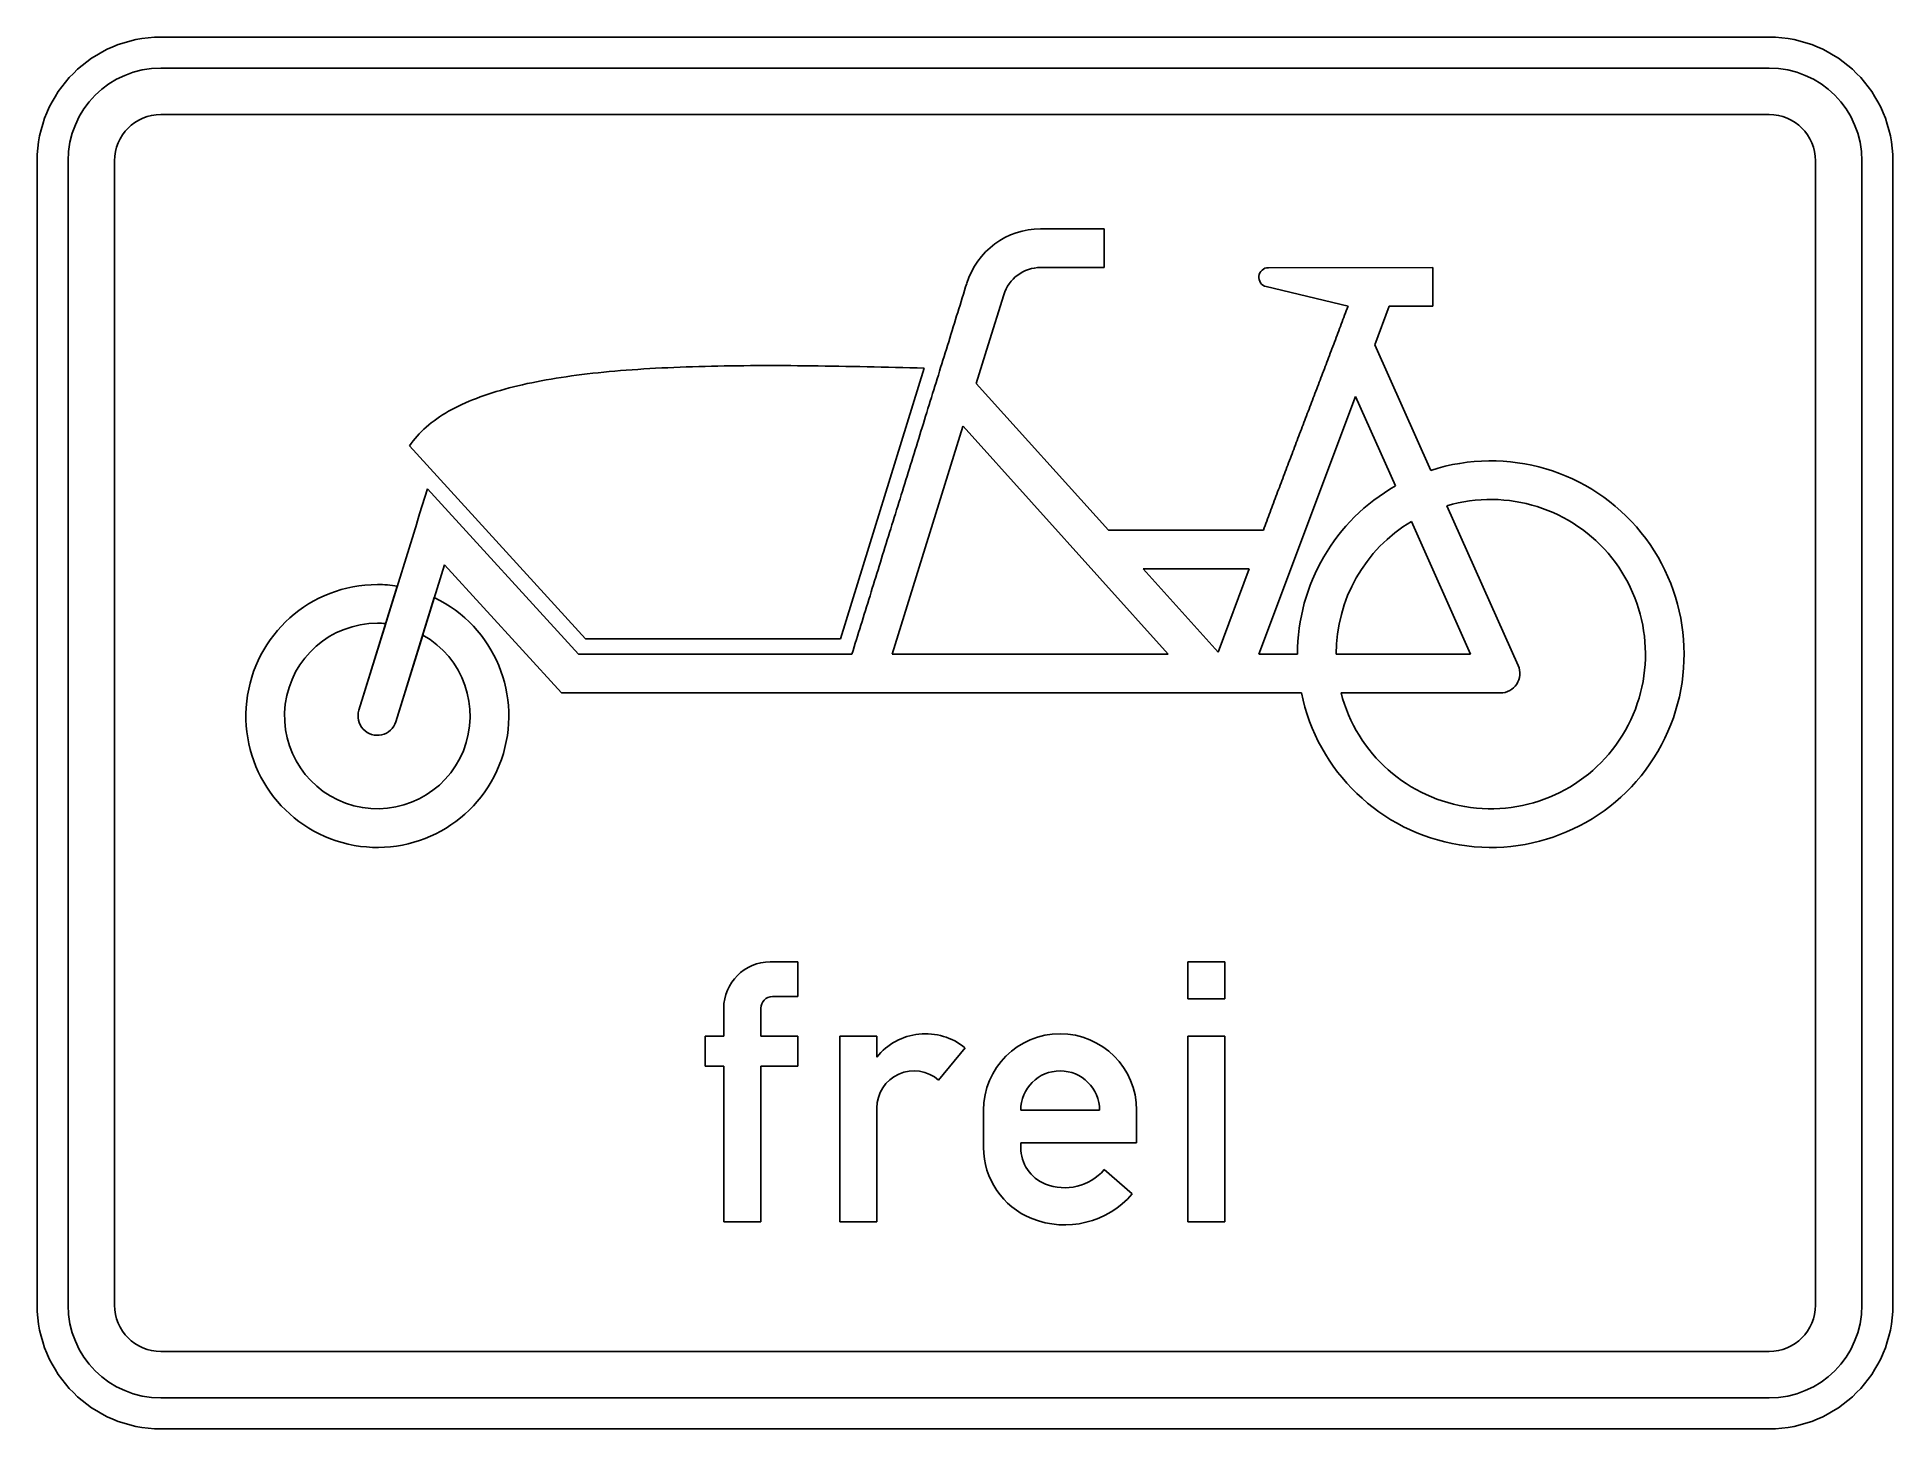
# Model space of a CAD drawing. Extents: x 0 to 600, y 0 to 450.
import ezdxf

# ---------------------------------------------------------------- set-up
doc = ezdxf.new("R2010")
doc.units = 0
doc.header["$LTSCALE"] = 25
doc.linetypes.add('AUSGEZOGEN', pattern=[0])
doc.layers.get('0').update_dxf_attribs({"linetype": 'AUSGEZOGEN'})

msp = doc.modelspace()

# ---------------------------------------------------------------- linework, layer by layer
for p, q in [((40, 450), (560, 450)), ((40, 440), (560, 440)), ((40, 425), (560, 425)), ((0, 40), (0, 410)), ((10, 40), (10, 410)), ((25, 40), (25, 410)), ((575, 410), (575, 40)), ((590, 410), (590, 40)), ((600, 410), (600, 40)), ((324.45, 388), (345, 388)), ((345, 388), (345, 375.5)), ((345, 375.5), (324.45, 375.5)), ((398.1, 375.45), (451.25, 375.5)), ((451.25, 375.5), (451.25, 363)), ((299.12, 365.72), (299.48, 366.89)), ((299.48, 366.89), (299.85, 368.06)), ((299.85, 368.06), (300.21, 369.23)), ((300.21, 369.23), (300.57, 370.39)), ((300.57, 370.39), (300.57, 370.39)), ((300.57, 370.39), (300.57, 370.39)), ((300.57, 370.39), (300.57, 370.39)), ((312.51, 366.7), (307.5, 350.5)), ((423.84, 363), (397.38, 369.34)), ((297.3, 359.83), (297.66, 361.01)), ((297.66, 361.01), (298.03, 362.19)), ((298.03, 362.19), (298.39, 363.37)), ((298.39, 363.37), (298.76, 364.54)), ((298.76, 364.54), (299.12, 365.72)), ((422.48, 359.38), (422.75, 360.1)), ((422.75, 360.1), (423.02, 360.82)), ((423.02, 360.82), (423.29, 361.55)), ((423.29, 361.55), (423.57, 362.27)), ((423.57, 362.27), (423.84, 363)), ((437.19, 363), (432.5, 350.5)), ((451.25, 363), (437.19, 363)), ((295.46, 353.9), (295.83, 355.09)), ((295.83, 355.09), (296.2, 356.28)), ((296.2, 356.28), (296.57, 357.46)), ((296.57, 357.46), (296.93, 358.65)), ((296.93, 358.65), (297.3, 359.83)), ((420.29, 353.58), (420.56, 354.31)), ((420.56, 354.31), (420.84, 355.03)), ((420.84, 355.03), (421.11, 355.76)), ((421.11, 355.76), (421.38, 356.48)), ((421.38, 356.48), (421.66, 357.2)), ((421.66, 357.2), (421.93, 357.93)), ((421.93, 357.93), (422.2, 358.65)), ((422.2, 358.65), (422.48, 359.38)), ((293.62, 347.94), (293.99, 349.13)), ((293.99, 349.13), (294.36, 350.33)), ((294.36, 350.33), (294.73, 351.52)), ((294.73, 351.52), (295.09, 352.71)), ((295.09, 352.71), (295.46, 353.9)), ((307.5, 350.5), (303.57, 338)), ((418.1, 347.8), (418.37, 348.52)), ((418.37, 348.52), (418.65, 349.24)), ((418.65, 349.24), (418.92, 349.97)), ((418.92, 349.97), (419.2, 350.69)), ((419.2, 350.69), (419.47, 351.41)), ((419.47, 351.41), (419.74, 352.14)), ((419.74, 352.14), (420.02, 352.86)), ((420.02, 352.86), (420.29, 353.58)), ((432.5, 350.5), (450.63, 309.92)), ((186.8, 342), (184.98, 341.84)), ((188.63, 342.16), (186.8, 342)), ((190.48, 342.31), (188.63, 342.16)), ((192.35, 342.44), (190.48, 342.31)), ((194.24, 342.58), (192.35, 342.44)), ((196.14, 342.7), (194.24, 342.58)), ((198.05, 342.81), (196.14, 342.7)), ((199.98, 342.92), (198.05, 342.81)), ((201.93, 343.02), (199.98, 342.92)), ((203.89, 343.12), (201.93, 343.02)), ((205.87, 343.2), (203.89, 343.12)), ((207.86, 343.29), (205.87, 343.2)), ((209.86, 343.36), (207.86, 343.29)), ((211.88, 343.43), (209.86, 343.36)), ((213.91, 343.49), (211.88, 343.43)), ((215.96, 343.54), (213.91, 343.49)), ((218.02, 343.59), (215.96, 343.54)), ((220.09, 343.63), (218.02, 343.59)), ((222.17, 343.67), (220.09, 343.63)), ((224.27, 343.7), (222.17, 343.67)), ((226.38, 343.73), (224.27, 343.7)), ((228.5, 343.75), (226.38, 343.73)), ((230.63, 343.77), (228.5, 343.75)), ((232.77, 343.78), (230.63, 343.77)), ((234.92, 343.78), (232.77, 343.78)), ((237.08, 343.78), (234.92, 343.78)), ((239.26, 343.78), (237.08, 343.78)), ((241.44, 343.78), (239.26, 343.78)), ((243.64, 343.77), (241.44, 343.78)), ((245.84, 343.75), (243.64, 343.77)), ((248.05, 343.73), (245.84, 343.75)), ((250.27, 343.71), (248.05, 343.73)), ((252.5, 343.68), (250.27, 343.71)), ((254.74, 343.66), (252.5, 343.68)), ((256.99, 343.62), (254.74, 343.66)), ((259.24, 343.59), (256.99, 343.62)), ((261.51, 343.55), (259.24, 343.59)), ((259.74, 255.5), (286.83, 343)), ((263.78, 343.51), (261.51, 343.55)), ((266.05, 343.47), (263.78, 343.51)), ((268.34, 343.42), (266.05, 343.47)), ((270.63, 343.38), (268.34, 343.42)), ((272.93, 343.33), (270.63, 343.38)), ((275.23, 343.28), (272.93, 343.33)), ((277.54, 343.22), (275.23, 343.28)), ((279.85, 343.17), (277.54, 343.22)), ((282.17, 343.11), (279.85, 343.17)), ((284.5, 343.06), (282.17, 343.11)), ((286.83, 343), (284.5, 343.06)), ((291.76, 341.95), (292.13, 343.15)), ((292.13, 343.15), (292.5, 344.35)), ((292.5, 344.35), (292.87, 345.55)), ((292.87, 345.55), (293.25, 346.74)), ((293.25, 346.74), (293.62, 347.94)), ((415.63, 341.29), (415.9, 342.01)), ((415.9, 342.01), (416.18, 342.74)), ((416.18, 342.74), (416.45, 343.46)), ((416.45, 343.46), (416.73, 344.18)), ((416.73, 344.18), (417, 344.9)), ((417, 344.9), (417.28, 345.63)), ((417.28, 345.63), (417.55, 346.35)), ((417.55, 346.35), (417.83, 347.07)), ((417.83, 347.07), (418.1, 347.8)), ((151.18, 336.18), (149.81, 335.79)), ((152.58, 336.56), (151.18, 336.18)), ((154.01, 336.92), (152.58, 336.56)), ((155.45, 337.28), (154.01, 336.92)), ((156.92, 337.62), (155.45, 337.28)), ((158.41, 337.95), (156.92, 337.62)), ((159.92, 338.27), (158.41, 337.95)), ((161.45, 338.58), (159.92, 338.27)), ((163, 338.88), (161.45, 338.58)), ((164.58, 339.16), (163, 338.88)), ((166.17, 339.44), (164.58, 339.16)), ((167.79, 339.71), (166.17, 339.44)), ((169.42, 339.96), (167.79, 339.71)), ((171.07, 340.21), (169.42, 339.96)), ((172.75, 340.45), (171.07, 340.21)), ((174.44, 340.67), (172.75, 340.45)), ((176.15, 340.89), (174.44, 340.67)), ((177.88, 341.1), (176.15, 340.89)), ((179.63, 341.3), (177.88, 341.1)), ((181.39, 341.49), (179.63, 341.3)), ((183.18, 341.67), (181.39, 341.49)), ((184.98, 341.84), (183.18, 341.67)), ((289.9, 335.93), (290.27, 337.13)), ((290.27, 337.13), (290.64, 338.34)), ((290.64, 338.34), (291.02, 339.54)), ((291.02, 339.54), (291.39, 340.74)), ((291.39, 340.74), (291.76, 341.95)), ((303.57, 338), (303.63, 338)), ((303.63, 338), (346.35, 290.61)), ((413.43, 335.51), (413.7, 336.23)), ((413.7, 336.23), (413.98, 336.95)), ((413.98, 336.95), (414.25, 337.68)), ((414.25, 337.68), (414.53, 338.4)), ((414.53, 338.4), (414.8, 339.12)), ((414.8, 339.12), (415.08, 339.84)), ((415.08, 339.84), (415.35, 340.57)), ((415.35, 340.57), (415.63, 341.29)), ((135.15, 330.15), (134.09, 329.59)), ((136.23, 330.69), (135.15, 330.15)), ((137.34, 331.22), (136.23, 330.69)), ((138.48, 331.74), (137.34, 331.22)), ((139.64, 332.24), (138.48, 331.74)), ((140.82, 332.73), (139.64, 332.24)), ((142.03, 333.2), (140.82, 332.73)), ((143.27, 333.67), (142.03, 333.2)), ((144.53, 334.12), (143.27, 333.67)), ((145.81, 334.56), (144.53, 334.12)), ((147.12, 334.98), (145.81, 334.56)), ((148.45, 335.39), (147.12, 334.98)), ((149.81, 335.79), (148.45, 335.39)), ((288.03, 329.89), (288.4, 331.1)), ((288.4, 331.1), (288.77, 332.31)), ((288.77, 332.31), (289.15, 333.51)), ((289.15, 333.51), (289.52, 334.72)), ((289.52, 334.72), (289.9, 335.93)), ((395, 250.5), (426.25, 333.84)), ((411.23, 329.73), (411.5, 330.45)), ((411.5, 330.45), (411.78, 331.17)), ((411.78, 331.17), (412.05, 331.89)), ((412.05, 331.89), (412.33, 332.62)), ((412.33, 332.62), (412.6, 333.34)), ((412.6, 333.34), (412.88, 334.06)), ((412.88, 334.06), (413.15, 334.78)), ((413.15, 334.78), (413.43, 335.51)), ((426.25, 333.84), (439.19, 304.88)), ((126.61, 324.61), (125.8, 323.91)), ((127.45, 325.28), (126.61, 324.61)), ((128.32, 325.94), (127.45, 325.28)), ((129.21, 326.59), (128.32, 325.94)), ((130.13, 327.22), (129.21, 326.59)), ((131.08, 327.83), (130.13, 327.22)), ((132.06, 328.43), (131.08, 327.83)), ((133.06, 329.02), (132.06, 328.43)), ((134.09, 329.59), (133.06, 329.02)), ((299.32, 324.1), (276.5, 250.5)), ((286.15, 323.83), (286.53, 325.04)), ((286.53, 325.04), (286.9, 326.26)), ((286.9, 326.26), (287.28, 327.47)), ((287.28, 327.47), (287.65, 328.68)), ((287.65, 328.68), (288.03, 329.89)), ((299.36, 324.22), (299.32, 324.1)), ((365.69, 250.5), (299.36, 324.22)), ((409.03, 323.94), (409.3, 324.67)), ((409.3, 324.67), (409.58, 325.39)), ((409.58, 325.39), (409.85, 326.11)), ((409.85, 326.11), (410.13, 326.83)), ((410.13, 326.83), (410.4, 327.56)), ((410.4, 327.56), (410.68, 328.28)), ((410.68, 328.28), (410.95, 329)), ((410.95, 329), (411.23, 329.73)), ((120.97, 318.64), (120.4, 317.82)), ((121.57, 319.44), (120.97, 318.64)), ((122.2, 320.22), (121.57, 319.44)), ((122.86, 320.99), (122.2, 320.22)), ((123.55, 321.75), (122.86, 320.99)), ((124.27, 322.49), (123.55, 321.75)), ((125.02, 323.21), (124.27, 322.49)), ((125.8, 323.91), (125.02, 323.21)), ((284.27, 317.76), (284.65, 318.98)), ((284.65, 318.98), (285.02, 320.19)), ((285.02, 320.19), (285.4, 321.41)), ((285.4, 321.41), (285.77, 322.62)), ((285.77, 322.62), (286.15, 323.83)), ((406.56, 317.43), (406.83, 318.16)), ((406.83, 318.16), (407.11, 318.88)), ((407.11, 318.88), (407.38, 319.6)), ((407.38, 319.6), (407.65, 320.33)), ((407.65, 320.33), (407.93, 321.05)), ((407.93, 321.05), (408.2, 321.77)), ((408.2, 321.77), (408.48, 322.5)), ((408.48, 322.5), (408.75, 323.22)), ((408.75, 323.22), (409.03, 323.94)), ((120.4, 317.82), (177.29, 255.5)), ((282.39, 311.69), (282.77, 312.91)), ((282.77, 312.91), (283.14, 314.12)), ((283.14, 314.12), (283.52, 315.34)), ((283.52, 315.34), (283.89, 316.55)), ((283.89, 316.55), (284.27, 317.76)), ((404.36, 311.65), (404.64, 312.37)), ((404.64, 312.37), (404.91, 313.09)), ((404.91, 313.09), (405.19, 313.82)), ((405.19, 313.82), (405.46, 314.54)), ((405.46, 314.54), (405.73, 315.26)), ((405.73, 315.26), (406.01, 315.99)), ((406.01, 315.99), (406.28, 316.71)), ((406.28, 316.71), (406.56, 317.43)), ((280.51, 305.62), (280.88, 306.83)), ((280.88, 306.83), (281.26, 308.05)), ((281.26, 308.05), (281.64, 309.26)), ((281.64, 309.26), (282.01, 310.48)), ((282.01, 310.48), (282.39, 311.69)), ((402.18, 305.85), (402.45, 306.58)), ((402.45, 306.58), (402.73, 307.3)), ((402.73, 307.3), (403, 308.02)), ((403, 308.02), (403.27, 308.75)), ((403.27, 308.75), (403.54, 309.47)), ((403.54, 309.47), (403.82, 310.2)), ((403.82, 310.2), (404.09, 310.92)), ((404.09, 310.92), (404.36, 311.65)), ((123.67, 295.81), (126.19, 303.94)), ((126.19, 303.94), (174.99, 250.5)), ((278.63, 299.54), (279, 300.76)), ((279, 300.76), (279.38, 301.97)), ((279.38, 301.97), (279.75, 303.19)), ((279.75, 303.19), (280.13, 304.4)), ((280.13, 304.4), (280.51, 305.62)), ((399.73, 299.33), (400, 300.05)), ((400, 300.05), (400.27, 300.78)), ((400.27, 300.78), (400.55, 301.5)), ((400.55, 301.5), (400.82, 302.23)), ((400.82, 302.23), (401.09, 302.95)), ((401.09, 302.95), (401.36, 303.68)), ((401.36, 303.68), (401.63, 304.4)), ((401.63, 304.4), (401.91, 305.13)), ((401.91, 305.13), (402.18, 305.85)), ((122.77, 292.89), (123.67, 295.81)), ((276.75, 293.48), (277.12, 294.69)), ((277.12, 294.69), (277.5, 295.91)), ((277.5, 295.91), (277.87, 297.12)), ((277.87, 297.12), (278.25, 298.33)), ((278.25, 298.33), (278.63, 299.54)), ((397.57, 293.52), (397.84, 294.24)), ((397.84, 294.24), (398.11, 294.97)), ((398.11, 294.97), (398.38, 295.7)), ((398.38, 295.7), (398.65, 296.42)), ((398.65, 296.42), (398.92, 297.15)), ((398.92, 297.15), (399.19, 297.87)), ((399.19, 297.87), (399.46, 298.6)), ((399.46, 298.6), (399.73, 299.33)), ((478.86, 246.81), (455.75, 298.43)), ((104.03, 232.35), (122.72, 292.74)), ((122.72, 292.74), (122.77, 292.89)), ((274.87, 287.43), (275.25, 288.64)), ((275.25, 288.64), (275.62, 289.85)), ((275.62, 289.85), (276, 291.06)), ((276, 291.06), (276.37, 292.27)), ((276.37, 292.27), (276.75, 293.48)), ((346.35, 290.61), (396.49, 290.61)), ((396.49, 290.61), (396.76, 291.34)), ((396.76, 291.34), (397.03, 292.06)), ((397.03, 292.06), (397.3, 292.79)), ((397.3, 292.79), (397.57, 293.52)), ((444.32, 293.4), (463.49, 250.5)), ((273.01, 281.4), (273.38, 282.6)), ((273.38, 282.6), (273.75, 283.81)), ((273.75, 283.81), (274.13, 285.02)), ((274.13, 285.02), (274.5, 286.22)), ((274.5, 286.22), (274.87, 287.43)), ((131.68, 279.41), (115.97, 228.65)), ((169.5, 238), (131.68, 279.41)), ((271.14, 275.39), (271.52, 276.59)), ((271.52, 276.59), (271.89, 277.79)), ((271.89, 277.79), (272.26, 278.99)), ((272.26, 278.99), (272.63, 280.19)), ((272.63, 280.19), (273.01, 281.4)), ((357.61, 278.11), (381.9, 251.17)), ((391.87, 278.11), (357.61, 278.11)), ((381.9, 251.17), (391.87, 278.11)), ((116.46, 272.51), (104.03, 232.35)), ((269.29, 269.4), (269.66, 270.6)), ((269.66, 270.6), (270.03, 271.79)), ((270.03, 271.79), (270.4, 272.99)), ((270.4, 272.99), (270.77, 274.19)), ((270.77, 274.19), (271.14, 275.39)), ((115.97, 228.65), (128.42, 268.8)), ((267.45, 263.45), (267.82, 264.64)), ((267.82, 264.64), (268.18, 265.83)), ((268.18, 265.83), (268.55, 267.02)), ((268.55, 267.02), (268.92, 268.21)), ((268.92, 268.21), (269.29, 269.4)), ((112.71, 260.38), (104.03, 232.35)), ((265.62, 257.54), (265.98, 258.72)), ((265.98, 258.72), (266.35, 259.9)), ((266.35, 259.9), (266.71, 261.08)), ((266.71, 261.08), (267.08, 262.27)), ((267.08, 262.27), (267.45, 263.45)), ((115.97, 228.65), (124.67, 256.67)), ((177.29, 255.5), (259.74, 255.5)), ((263.8, 251.67), (264.16, 252.84)), ((264.16, 252.84), (264.52, 254.01)), ((264.52, 254.01), (264.89, 255.18)), ((264.89, 255.18), (265.25, 256.36)), ((265.25, 256.36), (265.62, 257.54)), ((174.99, 250.5), (263.44, 250.5)), ((263.44, 250.5), (263.8, 251.67)), ((276.5, 250.5), (276.54, 250.5)), ((276.54, 250.5), (365.69, 250.5)), ((407.5, 250.5), (395, 250.5)), ((420, 250.5), (420, 250.5)), ((463.49, 250.5), (420, 250.5)), ((169.5, 238), (169.5, 238)), ((390.74, 238), (169.5, 238)), ((408.76, 238), (390.74, 238)), ((421.59, 238), (473.1, 237.95)), ((421.59, 238), (421.59, 238)), ((237, 151), (246, 151)), ((246, 151), (246, 139.75)), ((372, 139), (372, 151)), ((372, 151), (384, 151)), ((384, 151), (384, 139)), ((246, 139.75), (237.75, 139.75)), ((384, 139), (372, 139)), ((222, 127), (222, 136)), ((234, 136), (234, 127)), ((216, 117.25), (216, 127)), ((216, 127), (222, 127)), ((234, 127), (246, 127)), ((246, 127), (246, 117.25)), ((259.5, 67), (259.5, 127)), ((259.5, 127), (271.5, 127)), ((271.5, 127), (271.5, 120.23)), ((372, 67), (372, 127)), ((372, 127), (384, 127)), ((384, 127), (384, 67)), ((300, 123.23), (291.48, 112.72)), ((222, 117.25), (216, 117.25)), ((222, 67), (222, 117.25)), ((246, 117.25), (234, 117.25)), ((234, 117.25), (234, 67)), ((271.5, 103.75), (271.5, 67)), ((306, 91), (306, 103)), ((343.5, 103), (318, 103)), ((355.5, 103), (355.5, 92.5)), ((355.5, 92.5), (318, 92.5)), ((318, 92.5), (318, 91)), ((326.01, 79.16), (326.01, 79.16)), ((344.99, 83.82), (354.1, 76)), ((234, 67), (222, 67)), ((271.5, 67), (259.5, 67)), ((321.56, 68.02), (321.56, 68.02)), ((384, 67), (372, 67)), ((560, 25), (40, 25)), ((560, 10), (40, 10)), ((560, 0), (40, 0))]:
    msp.add_line(p, q)
for centre, radius, start, end in [((40, 410), 40, 90, 180), ((560, 410), 40, 0, 90), ((40, 410), 30, 90, 180), ((560, 410), 30, 0, 90), ((40, 410), 15, 90, 180), ((560, 410), 15, 0, 90), ((324.45, 363), 25, 90, 162.8), ((324.45, 363), 12.5, 90, 162.795), ((398.1, 372.35), 3.1, 90, 256.52), ((470, 250.5), 62.5, 191.54, 468.055), ((470, 250.5), 62.5, 119.535, 180), ((470, 250.5), 50, 194.48, 466.555), ((470, 250.5), 50, 120.9, 180), ((110, 230.5), 42.5, 90, 424.31), ((110, 230.15), 42.85, 81.33, 90), ((110, 230.5), 30, 90, 420.725), ((110, 230.15), 30.35, 84.88, 90), ((473.1, 244.25), 6.3, 270, 383.96), ((110, 230.5), 6.25, 162.78, 342.8), ((110, 230.5), 6.25, 162.78, 342.795), ((110, 230.5), 6.25, 162.78, 342.795), ((237, 136), 15, 90, 180), ((237.75, 136), 3.75, 90, 180), ((287.25, 107.5), 20.25, 50.9772, 141.05756), ((330.75, 103), 24.75, 0, 180), ((283.5, 103.75), 12, 48.3395, 180), ((330.75, 103), 12.75, 0, 180), ((330.75, 91), 24.75, 180, 248.1986), ((330.75, 91), 12.75, 180, 248.1986), ((332.25, 94.75), 16.79, 248.1986, 319.3608), ((332.25, 94.75), 28.79, 248.1986, 319.3608), ((40, 40), 40, 180, 270), ((40, 40), 30, 180, 270), ((40, 40), 15, 180, 270), ((560, 40), 40, 270, 360), ((560, 40), 30, 270, 360), ((560, 40), 15, 270, 360)]:
    msp.add_arc(centre, radius, start, end)

doc.saveas('drawing.dxf')
